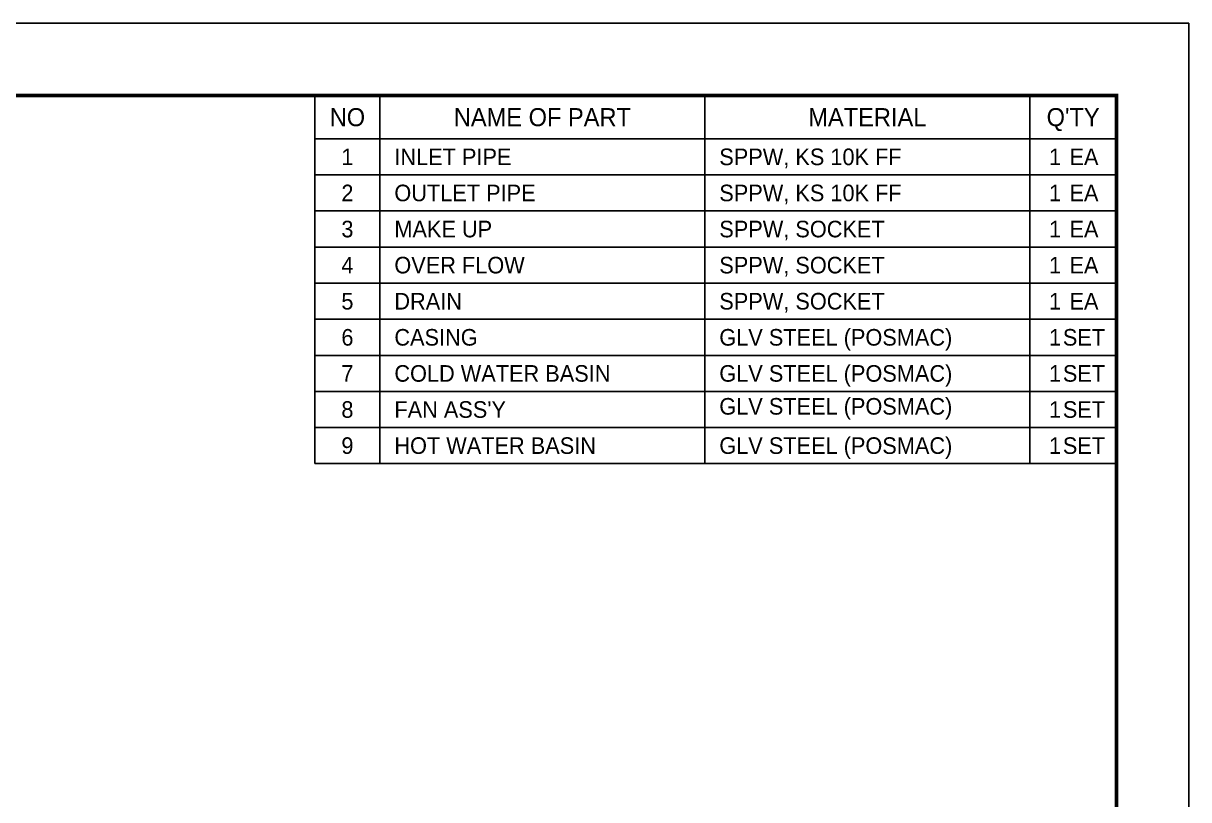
# Model space of a CAD drawing. Header units: millimetres. Extents: x 18793 to 48201, y 11745 to 32540.
# Drawn here: x 36903 to 48201, y 25011 to 32540 of the extents above; entities that cross this region are included whole.
import ezdxf
from ezdxf.enums import TextEntityAlignment as Align

# ---------------------------------------------------------------- set-up
doc = ezdxf.new("R2010")
doc.units = ezdxf.units.MM
for name, color, linetype in [('냉각탑_box', 1, 'Continuous'), ('냉각탑_form', 1, 'Continuous'), ('냉각탑_text', 3, 'Continuous')]:
    doc.layers.add(name, color=color, linetype=linetype)
doc.styles.add('돋움', font='Dotum.ttf')

msp = doc.modelspace()

# ---------------------------------------------------------------- linework, layer by layer
at = {"layer": 'Defpoints'}
msp.add_lwpolyline([(18793.4, 32540.3), (48200.6, 32540.3), (48200.6, 11745.2), (18793.4, 11745.2)], close=True, dxfattribs=at)
at = {"layer": '냉각탑_box'}
for p, q in [((40360.4, 31840.1), (40360.4, 28270.1)), ((43510.4, 31840.1), (43510.4, 28270.1)), ((46660.4, 31840.1), (46660.4, 28270.1)), ((39730.4, 31420.1), (47500.4, 31420.1)), ((39730.4, 31070.1), (47500.4, 31070.1)), ((39730.4, 30720.1), (47500.4, 30720.1)), ((39730.4, 30370.1), (47500.4, 30370.1)), ((39730.4, 30020.1), (47500.4, 30020.1)), ((39730.4, 29670.1), (47500.4, 29670.1)), ((39730.4, 29320.1), (47500.4, 29320.1)), ((39730.4, 28970.1), (47500.4, 28970.1)), ((39730.4, 28620.1), (47500.4, 28620.1))]:
    msp.add_line(p, q, dxfattribs=at)
msp.add_lwpolyline([(39730.4, 28270.1), (39730.4, 31840.1), (47500.4, 31840.1), (47500.4, 28270.1)], close=True, dxfattribs=at)
at = {"layer": '냉각탑_form', "const_width": 35}
msp.add_lwpolyline([(19493.6, 31840.1), (19493.6, 12445.3), (47500.4, 12445.3), (47500.4, 31840.1)], close=True, dxfattribs=at)

# ---------------------------------------------------------------- texts
at = {"layer": '냉각탑_text', "style": '돋움'}
for s, height, p in [('NO', 175, (40045.4, 31630.1)), ('NAME OF PART', 175, (41935.4, 31630.1)), ('MATERIAL', 175, (45085.4, 31630.1)), ("Q'TY", 175, (47080.4, 31630.1)), ('1', 161, (40045.4, 31245.1)), ('1', 161, (46905.4, 31245.1)), ('EA', 161, (47185.4, 31245.1)), ('2', 161, (40045.4, 30895.1)), ('1', 161, (46905.4, 30895.1)), ('EA', 161, (47185.4, 30895.1)), ('3', 161, (40045.4, 30545.1)), ('1', 161, (46905.4, 30545.1)), ('EA', 161, (47185.4, 30545.1)), ('4', 161, (40045.4, 30195.1)), ('1', 161, (46905.4, 30195.1)), ('EA', 161, (47185.4, 30195.1)), ('5', 161, (40045.4, 29845.1)), ('1', 161, (46905.4, 29845.1)), ('EA', 161, (47185.4, 29845.1)), ('6', 161, (40045.4, 29495.1)), ('1', 161, (46905.4, 29495.1)), ('SET', 161, (47185.4, 29495.1)), ('7', 161, (40045.4, 29145.1)), ('1', 161, (46905.4, 29145.1)), ('SET', 161, (47185.4, 29145.1)), ('8', 161, (40045.4, 28795.1)), ('1', 161, (46905.4, 28795.1)), ('SET', 161, (47185.4, 28795.1)), ('9', 161, (40045.4, 28445.1)), ('1', 161, (46905.4, 28445.1)), ('SET', 161, (47185.4, 28445.1))]:
    msp.add_text(s, height=height, dxfattribs=at).set_placement(p, align=Align.MIDDLE_CENTER)
for s, p in [('INLET PIPE', (40500.4, 31245.1)), ('SPPW, KS 10K FF', (43650.4, 31245.1)), ('OUTLET PIPE', (40500.4, 30895.1)), ('SPPW, KS 10K FF', (43650.4, 30895.1)), ('MAKE UP', (40500.4, 30545.1)), ('SPPW, SOCKET', (43650.4, 30545.1)), ('OVER FLOW', (40500.4, 30195.1)), ('SPPW, SOCKET', (43650.4, 30195.1)), ('DRAIN', (40500.4, 29845.1)), ('SPPW, SOCKET', (43650.4, 29845.1)), ('CASING', (40500.4, 29495.1)), ('GLV STEEL (POSMAC)', (43650.4, 29495.1)), ('COLD WATER BASIN', (40500.4, 29145.1)), ('GLV STEEL (POSMAC)', (43650.4, 29145.1)), ("FAN ASS'Y", (40500.4, 28795.1)), ('GLV STEEL (POSMAC)', (43650.4, 28825.9)), ('HOT WATER BASIN', (40500.4, 28445.1)), ('GLV STEEL (POSMAC)', (43650.4, 28445.1))]:
    msp.add_text(s, height=161, dxfattribs=at).set_placement(p, align=Align.MIDDLE_LEFT)

doc.saveas('drawing.dxf')
